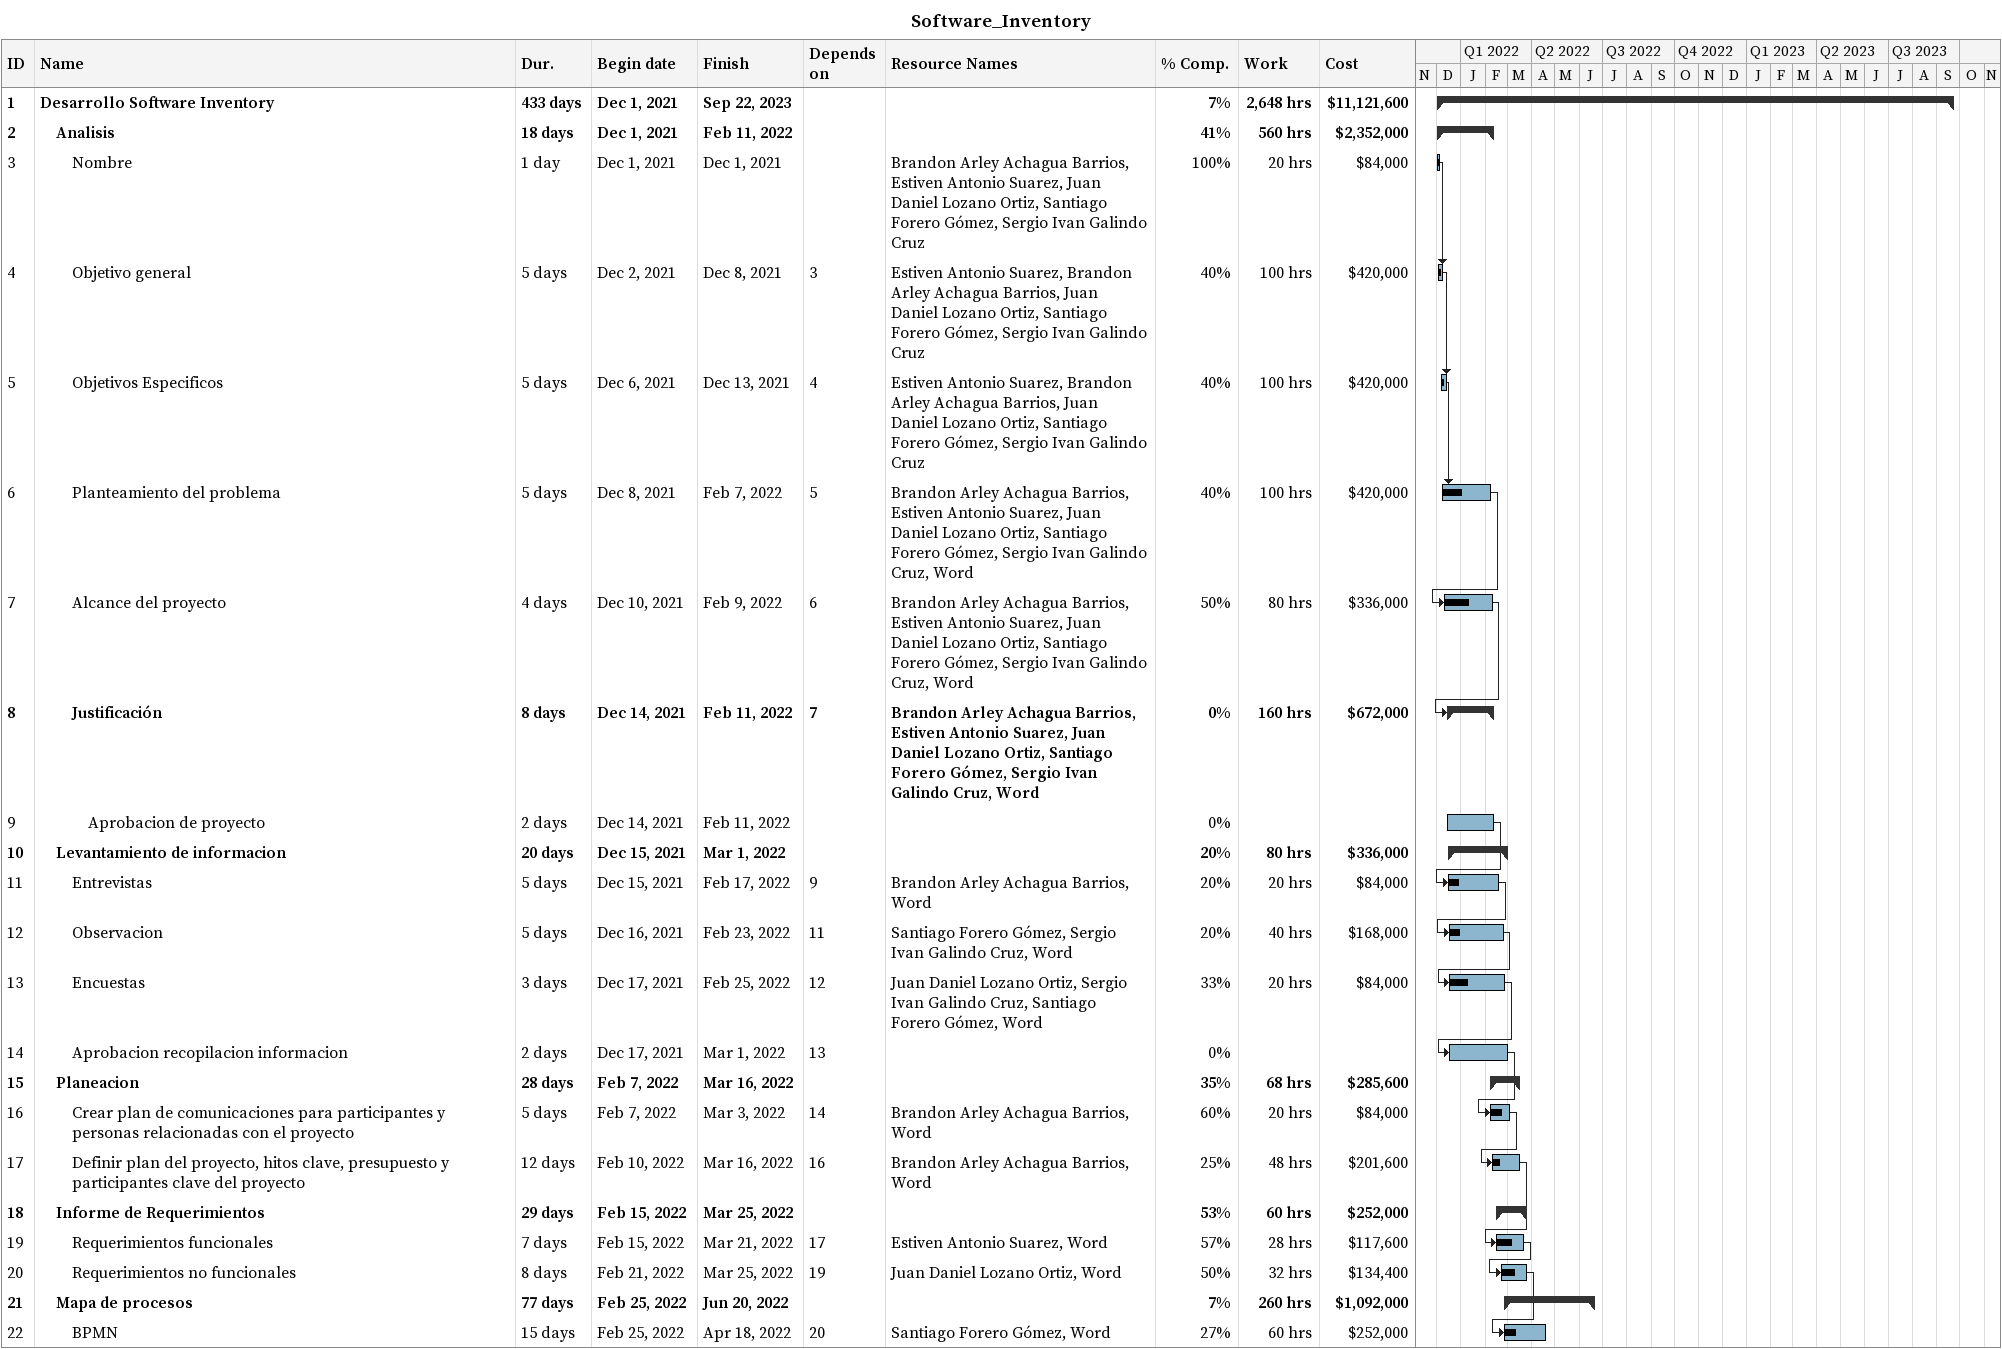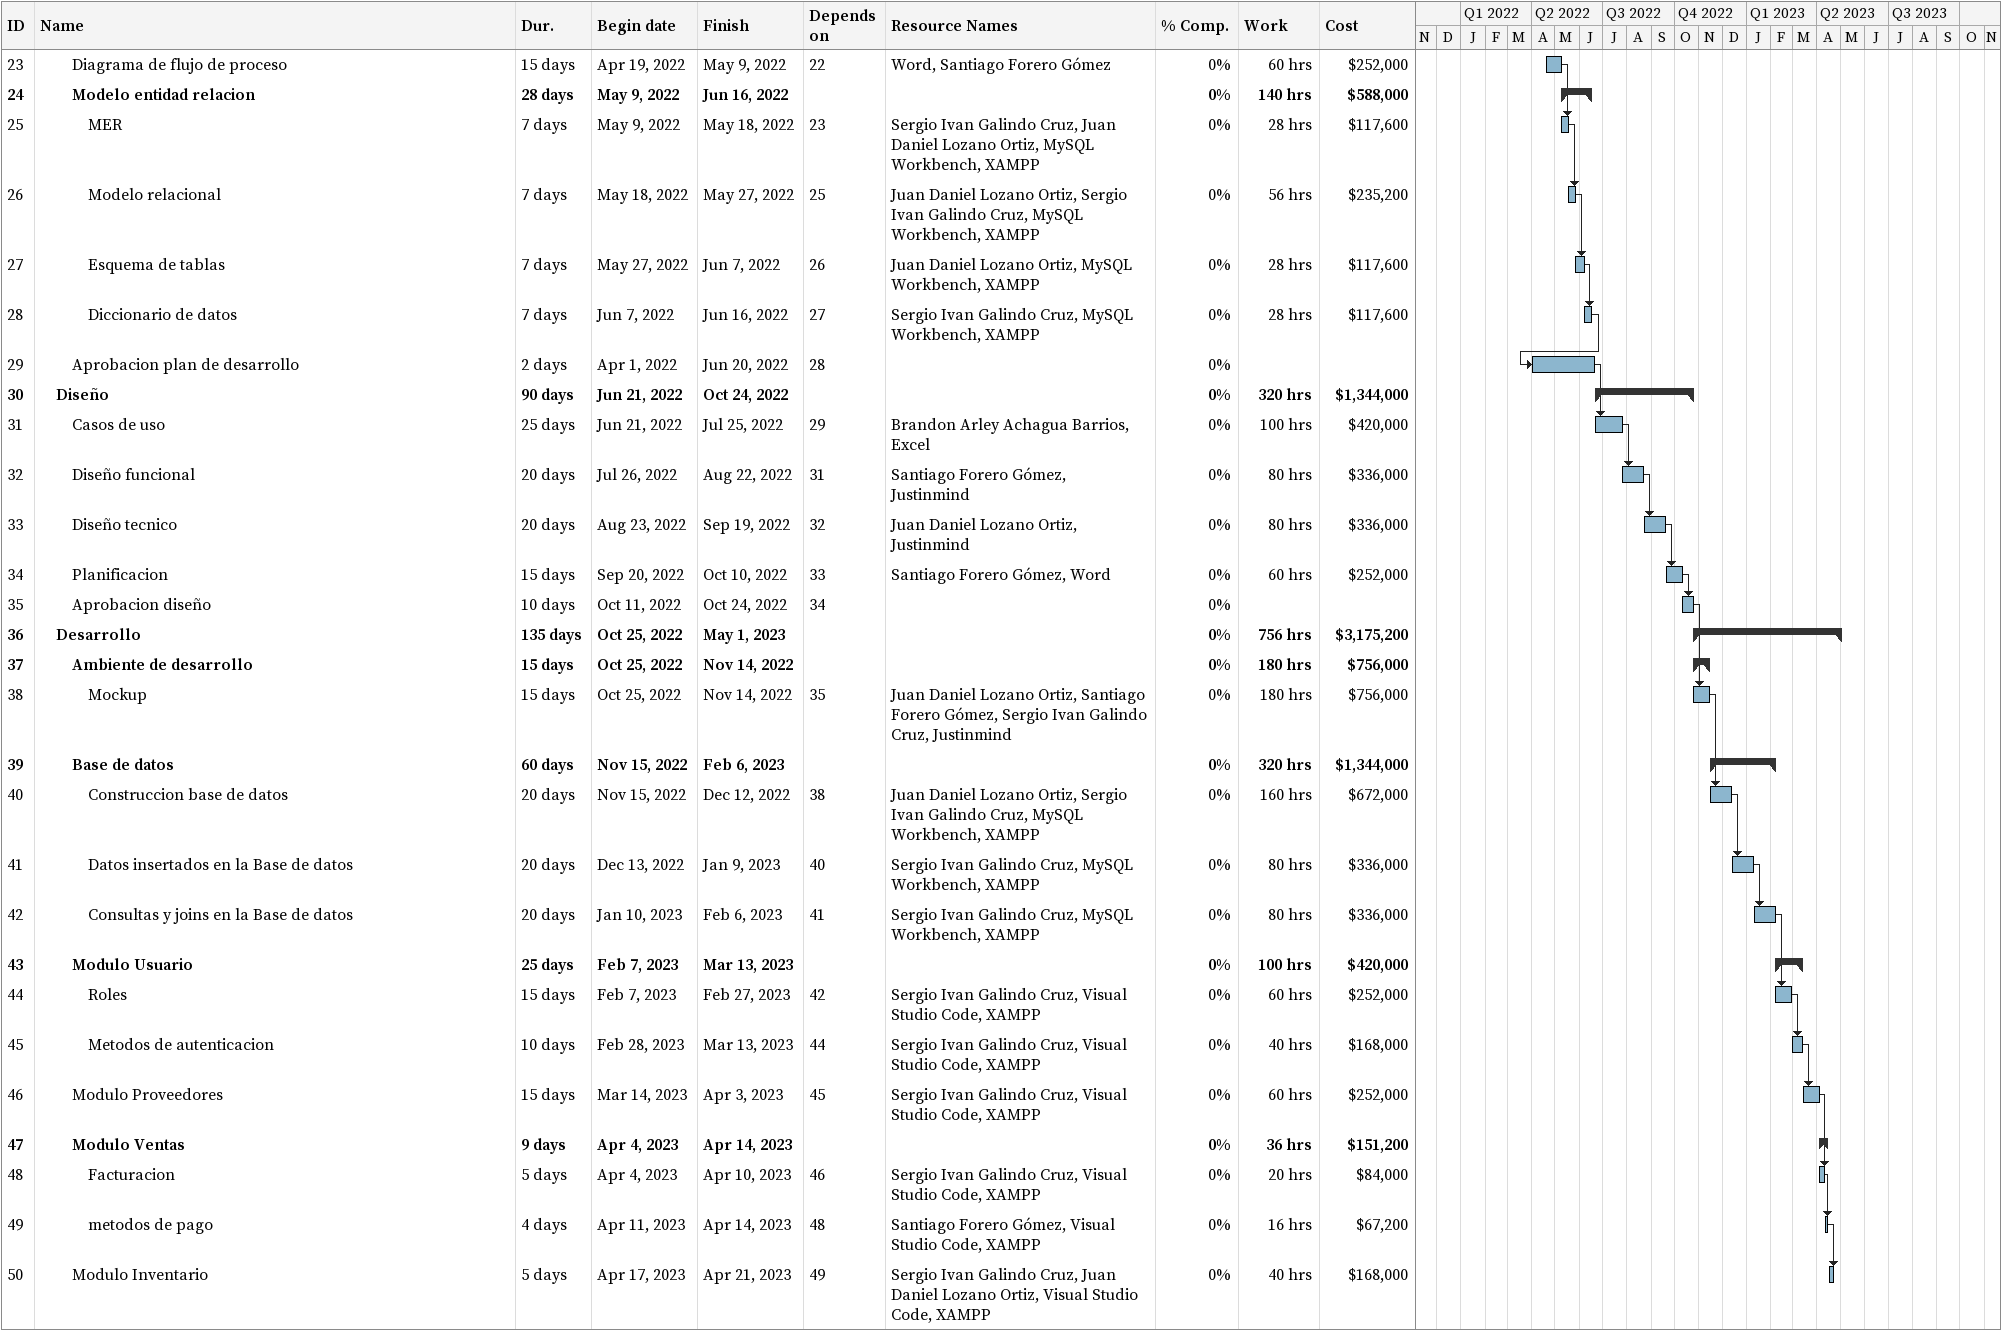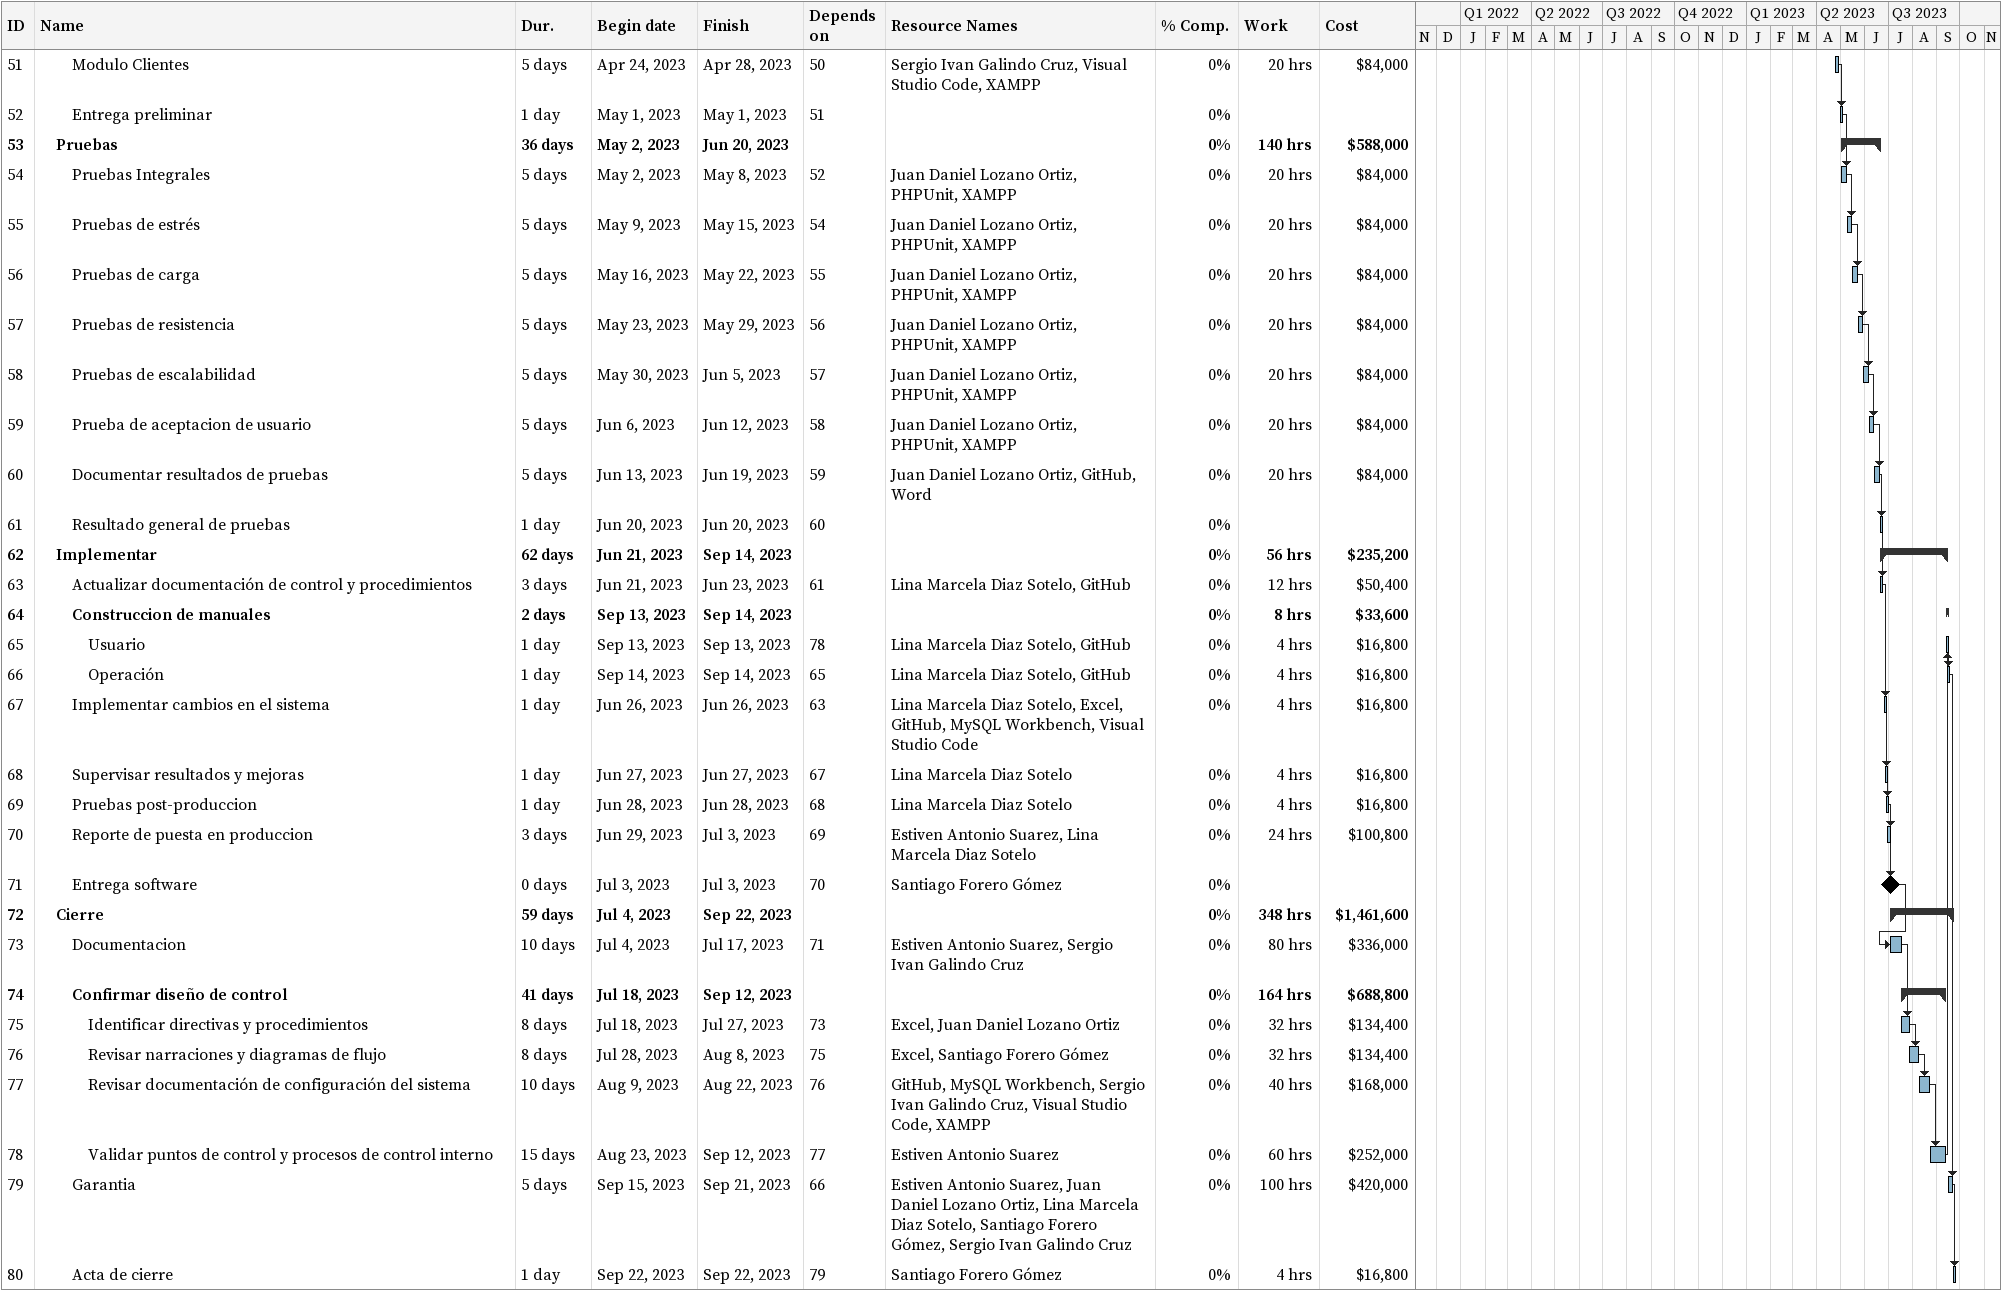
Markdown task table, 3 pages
Software_Inventory

| ID | Level | Task | Duration | Start | Finish | Predecessors | Resources | % complete | Work (h) | Cost ($) |
|---|---|---|---|---|---|---|---|---|---|---|
| 1 | 1 | **Desarrollo Software Inventory** | 433d | 2021-12-01 | 2023-09-22 |  |  | 7 | 2648 | 11121600 |
| 2 | 2 | **Analisis** | 18d | 2021-12-01 | 2022-02-11 |  |  | 41 | 560 | 2352000 |
| 3 | 3 | Nombre | 1d | 2021-12-01 | 2021-12-01 |  | Brandon Arley Achagua Barrios, Estiven Antonio Suarez, Juan Daniel Lozano Ortiz, Santiago Forero Gómez, Sergio Ivan Galindo Cruz | 100 | 20 | 84000 |
| 4 | 3 | Objetivo general | 5d | 2021-12-02 | 2021-12-08 | 3 | Estiven Antonio Suarez, Brandon Arley Achagua Barrios, Juan Daniel Lozano Ortiz, Santiago Forero Gómez, Sergio Ivan Galindo Cruz | 40 | 100 | 420000 |
| 5 | 3 | Objetivos Especificos | 5d | 2021-12-06 | 2021-12-13 | 4 | Estiven Antonio Suarez, Brandon Arley Achagua Barrios, Juan Daniel Lozano Ortiz, Santiago Forero Gómez, Sergio Ivan Galindo Cruz | 40 | 100 | 420000 |
| 6 | 3 | Planteamiento del problema | 5d | 2021-12-08 | 2022-02-07 | 5 | Brandon Arley Achagua Barrios, Estiven Antonio Suarez, Juan Daniel Lozano Ortiz, Santiago Forero Gómez, Sergio Ivan Galindo Cruz, Word | 40 | 100 | 420000 |
| 7 | 3 | Alcance del proyecto | 4d | 2021-12-10 | 2022-02-09 | 6 | Brandon Arley Achagua Barrios, Estiven Antonio Suarez, Juan Daniel Lozano Ortiz, Santiago Forero Gómez, Sergio Ivan Galindo Cruz, Word | 50 | 80 | 336000 |
| 8 | 3 | **Justificación** | 8d | 2021-12-14 | 2022-02-11 | 7 | Brandon Arley Achagua Barrios, Estiven Antonio Suarez, Juan Daniel Lozano Ortiz, Santiago Forero Gómez, Sergio Ivan Galindo Cruz, Word | 0 | 160 | 672000 |
| 9 | 4 | Aprobacion de proyecto | 2d | 2021-12-14 | 2022-02-11 |  |  | 0 |  |  |
| 10 | 2 | **Levantamiento de informacion** | 20d | 2021-12-15 | 2022-03-01 |  |  | 20 | 80 | 336000 |
| 11 | 3 | Entrevistas | 5d | 2021-12-15 | 2022-02-17 | 9 | Brandon Arley Achagua Barrios, Word | 20 | 20 | 84000 |
| 12 | 3 | Observacion | 5d | 2021-12-16 | 2022-02-23 | 11 | Santiago Forero Gómez, Sergio Ivan Galindo Cruz, Word | 20 | 40 | 168000 |
| 13 | 3 | Encuestas | 3d | 2021-12-17 | 2022-02-25 | 12 | Juan Daniel Lozano Ortiz, Sergio Ivan Galindo Cruz, Santiago Forero Gómez, Word | 33 | 20 | 84000 |
| 14 | 3 | Aprobacion recopilacion informacion | 2d | 2021-12-17 | 2022-03-01 | 13 |  | 0 |  |  |
| 15 | 2 | **Planeacion** | 28d | 2022-02-07 | 2022-03-16 |  |  | 35 | 68 | 285600 |
| 16 | 3 | Crear plan de comunicaciones para participantes y personas relacionadas con el proyecto | 5d | 2022-02-07 | 2022-03-03 | 14 | Brandon Arley Achagua Barrios, Word | 60 | 20 | 84000 |
| 17 | 3 | Definir plan del proyecto, hitos clave, presupuesto y participantes clave del proyecto | 12d | 2022-02-10 | 2022-03-16 | 16 | Brandon Arley Achagua Barrios, Word | 25 | 48 | 201600 |
| 18 | 2 | **Informe de Requerimientos** | 29d | 2022-02-15 | 2022-03-25 |  |  | 53 | 60 | 252000 |
| 19 | 3 | Requerimientos funcionales | 7d | 2022-02-15 | 2022-03-21 | 17 | Estiven Antonio Suarez, Word | 57 | 28 | 117600 |
| 20 | 3 | Requerimientos no funcionales | 8d | 2022-02-21 | 2022-03-25 | 19 | Juan Daniel Lozano Ortiz, Word | 50 | 32 | 134400 |
| 21 | 2 | **Mapa de procesos** | 77d | 2022-02-25 | 2022-06-20 |  |  | 7 | 260 | 1092000 |
| 22 | 3 | BPMN | 15d | 2022-02-25 | 2022-04-18 | 20 | Santiago Forero Gómez, Word | 27 | 60 | 252000 |
| 23 | 3 | Diagrama de flujo de proceso | 15d | 2022-04-19 | 2022-05-09 | 22 | Word, Santiago Forero Gómez | 0 | 60 | 252000 |
| 24 | 3 | **Modelo entidad relacion** | 28d | 2022-05-09 | 2022-06-16 |  |  | 0 | 140 | 588000 |
| 25 | 4 | MER | 7d | 2022-05-09 | 2022-05-18 | 23 | Sergio Ivan Galindo Cruz, Juan Daniel Lozano Ortiz, MySQL Workbench, XAMPP | 0 | 28 | 117600 |
| 26 | 4 | Modelo relacional | 7d | 2022-05-18 | 2022-05-27 | 25 | Juan Daniel Lozano Ortiz, Sergio Ivan Galindo Cruz, MySQL Workbench, XAMPP | 0 | 56 | 235200 |
| 27 | 4 | Esquema de tablas | 7d | 2022-05-27 | 2022-06-07 | 26 | Juan Daniel Lozano Ortiz, MySQL Workbench, XAMPP | 0 | 28 | 117600 |
| 28 | 4 | Diccionario de datos | 7d | 2022-06-07 | 2022-06-16 | 27 | Sergio Ivan Galindo Cruz, MySQL Workbench, XAMPP | 0 | 28 | 117600 |
| 29 | 3 | Aprobacion plan de desarrollo | 2d | 2022-04-01 | 2022-06-20 | 28 |  | 0 |  |  |
| 30 | 2 | **Diseño** | 90d | 2022-06-21 | 2022-10-24 |  |  | 0 | 320 | 1344000 |
| 31 | 3 | Casos de uso | 25d | 2022-06-21 | 2022-07-25 | 29 | Brandon Arley Achagua Barrios, Excel | 0 | 100 | 420000 |
| 32 | 3 | Diseño funcional | 20d | 2022-07-26 | 2022-08-22 | 31 | Santiago Forero Gómez, Justinmind | 0 | 80 | 336000 |
| 33 | 3 | Diseño tecnico | 20d | 2022-08-23 | 2022-09-19 | 32 | Juan Daniel Lozano Ortiz, Justinmind | 0 | 80 | 336000 |
| 34 | 3 | Planificacion | 15d | 2022-09-20 | 2022-10-10 | 33 | Santiago Forero Gómez, Word | 0 | 60 | 252000 |
| 35 | 3 | Aprobacion diseño | 10d | 2022-10-11 | 2022-10-24 | 34 |  | 0 |  |  |
| 36 | 2 | **Desarrollo** | 135d | 2022-10-25 | 2023-05-01 |  |  | 0 | 756 | 3175200 |
| 37 | 3 | **Ambiente de desarrollo** | 15d | 2022-10-25 | 2022-11-14 |  |  | 0 | 180 | 756000 |
| 38 | 4 | Mockup | 15d | 2022-10-25 | 2022-11-14 | 35 | Juan Daniel Lozano Ortiz, Santiago Forero Gómez, Sergio Ivan Galindo Cruz, Justinmind | 0 | 180 | 756000 |
| 39 | 3 | **Base de datos** | 60d | 2022-11-15 | 2023-02-06 |  |  | 0 | 320 | 1344000 |
| 40 | 4 | Construccion base de datos | 20d | 2022-11-15 | 2022-12-12 | 38 | Juan Daniel Lozano Ortiz, Sergio Ivan Galindo Cruz, MySQL Workbench, XAMPP | 0 | 160 | 672000 |
| 41 | 4 | Datos insertados en la Base de datos | 20d | 2022-12-13 | 2023-01-09 | 40 | Sergio Ivan Galindo Cruz, MySQL Workbench, XAMPP | 0 | 80 | 336000 |
| 42 | 4 | Consultas y joins en la Base de datos | 20d | 2023-01-10 | 2023-02-06 | 41 | Sergio Ivan Galindo Cruz, MySQL Workbench, XAMPP | 0 | 80 | 336000 |
| 43 | 3 | **Modulo Usuario** | 25d | 2023-02-07 | 2023-03-13 |  |  | 0 | 100 | 420000 |
| 44 | 4 | Roles | 15d | 2023-02-07 | 2023-02-27 | 42 | Sergio Ivan Galindo Cruz, Visual Studio Code, XAMPP | 0 | 60 | 252000 |
| 45 | 4 | Metodos de autenticacion | 10d | 2023-02-28 | 2023-03-13 | 44 | Sergio Ivan Galindo Cruz, Visual Studio Code, XAMPP | 0 | 40 | 168000 |
| 46 | 3 | Modulo Proveedores | 15d | 2023-03-14 | 2023-04-03 | 45 | Sergio Ivan Galindo Cruz, Visual Studio Code, XAMPP | 0 | 60 | 252000 |
| 47 | 3 | **Modulo Ventas** | 9d | 2023-04-04 | 2023-04-14 |  |  | 0 | 36 | 151200 |
| 48 | 4 | Facturacion | 5d | 2023-04-04 | 2023-04-10 | 46 | Sergio Ivan Galindo Cruz, Visual Studio Code, XAMPP | 0 | 20 | 84000 |
| 49 | 4 | metodos de pago | 4d | 2023-04-11 | 2023-04-14 | 48 | Santiago Forero Gómez, Visual Studio Code, XAMPP | 0 | 16 | 67200 |
| 50 | 3 | Modulo Inventario | 5d | 2023-04-17 | 2023-04-21 | 49 | Sergio Ivan Galindo Cruz, Juan Daniel Lozano Ortiz, Visual Studio Code, XAMPP | 0 | 40 | 168000 |
| 51 | 3 | Modulo Clientes | 5d | 2023-04-24 | 2023-04-28 | 50 | Sergio Ivan Galindo Cruz, Visual Studio Code, XAMPP | 0 | 20 | 84000 |
| 52 | 3 | Entrega preliminar | 1d | 2023-05-01 | 2023-05-01 | 51 |  | 0 |  |  |
| 53 | 2 | **Pruebas** | 36d | 2023-05-02 | 2023-06-20 |  |  | 0 | 140 | 588000 |
| 54 | 3 | Pruebas Integrales | 5d | 2023-05-02 | 2023-05-08 | 52 | Juan Daniel Lozano Ortiz, PHPUnit, XAMPP | 0 | 20 | 84000 |
| 55 | 3 | Pruebas de estrés | 5d | 2023-05-09 | 2023-05-15 | 54 | Juan Daniel Lozano Ortiz, PHPUnit, XAMPP | 0 | 20 | 84000 |
| 56 | 3 | Pruebas de carga | 5d | 2023-05-16 | 2023-05-22 | 55 | Juan Daniel Lozano Ortiz, PHPUnit, XAMPP | 0 | 20 | 84000 |
| 57 | 3 | Pruebas de resistencia | 5d | 2023-05-23 | 2023-05-29 | 56 | Juan Daniel Lozano Ortiz, PHPUnit, XAMPP | 0 | 20 | 84000 |
| 58 | 3 | Pruebas de escalabilidad | 5d | 2023-05-30 | 2023-06-05 | 57 | Juan Daniel Lozano Ortiz, PHPUnit, XAMPP | 0 | 20 | 84000 |
| 59 | 3 | Prueba de aceptacion de usuario | 5d | 2023-06-06 | 2023-06-12 | 58 | Juan Daniel Lozano Ortiz, PHPUnit, XAMPP | 0 | 20 | 84000 |
| 60 | 3 | Documentar resultados de pruebas | 5d | 2023-06-13 | 2023-06-19 | 59 | Juan Daniel Lozano Ortiz, GitHub, Word | 0 | 20 | 84000 |
| 61 | 3 | Resultado general de pruebas | 1d | 2023-06-20 | 2023-06-20 | 60 |  | 0 |  |  |
| 62 | 2 | **Implementar** | 62d | 2023-06-21 | 2023-09-14 |  |  | 0 | 56 | 235200 |
| 63 | 3 | Actualizar documentación de control y procedimientos | 3d | 2023-06-21 | 2023-06-23 | 61 | Lina Marcela Diaz Sotelo, GitHub | 0 | 12 | 50400 |
| 64 | 3 | **Construccion de manuales** | 2d | 2023-09-13 | 2023-09-14 |  |  | 0 | 8 | 33600 |
| 65 | 4 | Usuario | 1d | 2023-09-13 | 2023-09-13 | 78 | Lina Marcela Diaz Sotelo, GitHub | 0 | 4 | 16800 |
| 66 | 4 | Operación | 1d | 2023-09-14 | 2023-09-14 | 65 | Lina Marcela Diaz Sotelo, GitHub | 0 | 4 | 16800 |
| 67 | 3 | Implementar cambios en el sistema | 1d | 2023-06-26 | 2023-06-26 | 63 | Lina Marcela Diaz Sotelo, Excel, GitHub, MySQL Workbench, Visual Studio Code | 0 | 4 | 16800 |
| 68 | 3 | Supervisar resultados y mejoras | 1d | 2023-06-27 | 2023-06-27 | 67 | Lina Marcela Diaz Sotelo | 0 | 4 | 16800 |
| 69 | 3 | Pruebas post-produccion | 1d | 2023-06-28 | 2023-06-28 | 68 | Lina Marcela Diaz Sotelo | 0 | 4 | 16800 |
| 70 | 3 | Reporte de puesta en produccion | 3d | 2023-06-29 | 2023-07-03 | 69 | Estiven Antonio Suarez, Lina Marcela Diaz Sotelo | 0 | 24 | 100800 |
| 71 | 3 | Entrega software | 0d | 2023-07-03 | 2023-07-03 | 70 | Santiago Forero Gómez | 0 |  |  |
| 72 | 2 | **Cierre** | 59d | 2023-07-04 | 2023-09-22 |  |  | 0 | 348 | 1461600 |
| 73 | 3 | Documentacion | 10d | 2023-07-04 | 2023-07-17 | 71 | Estiven Antonio Suarez, Sergio Ivan Galindo Cruz | 0 | 80 | 336000 |
| 74 | 3 | **Confirmar diseño de control** | 41d | 2023-07-18 | 2023-09-12 |  |  | 0 | 164 | 688800 |
| 75 | 4 | Identificar directivas y procedimientos | 8d | 2023-07-18 | 2023-07-27 | 73 | Excel, Juan Daniel Lozano Ortiz | 0 | 32 | 134400 |
| 76 | 4 | Revisar narraciones y diagramas de flujo | 8d | 2023-07-28 | 2023-08-08 | 75 | Excel, Santiago Forero Gómez | 0 | 32 | 134400 |
| 77 | 4 | Revisar documentación de configuración del sistema | 10d | 2023-08-09 | 2023-08-22 | 76 | GitHub, MySQL Workbench, Sergio Ivan Galindo Cruz, Visual Studio Code, XAMPP | 0 | 40 | 168000 |
| 78 | 4 | Validar puntos de control y procesos de control interno | 15d | 2023-08-23 | 2023-09-12 | 77 | Estiven Antonio Suarez | 0 | 60 | 252000 |
| 79 | 3 | Garantia | 5d | 2023-09-15 | 2023-09-21 | 66 | Estiven Antonio Suarez, Juan Daniel Lozano Ortiz, Lina Marcela Diaz Sotelo, Santiago Forero Gómez, Sergio Ivan Galindo Cruz | 0 | 100 | 420000 |
| 80 | 3 | Acta de cierre | 1d | 2023-09-22 | 2023-09-22 | 79 | Santiago Forero Gómez | 0 | 4 | 16800 |
